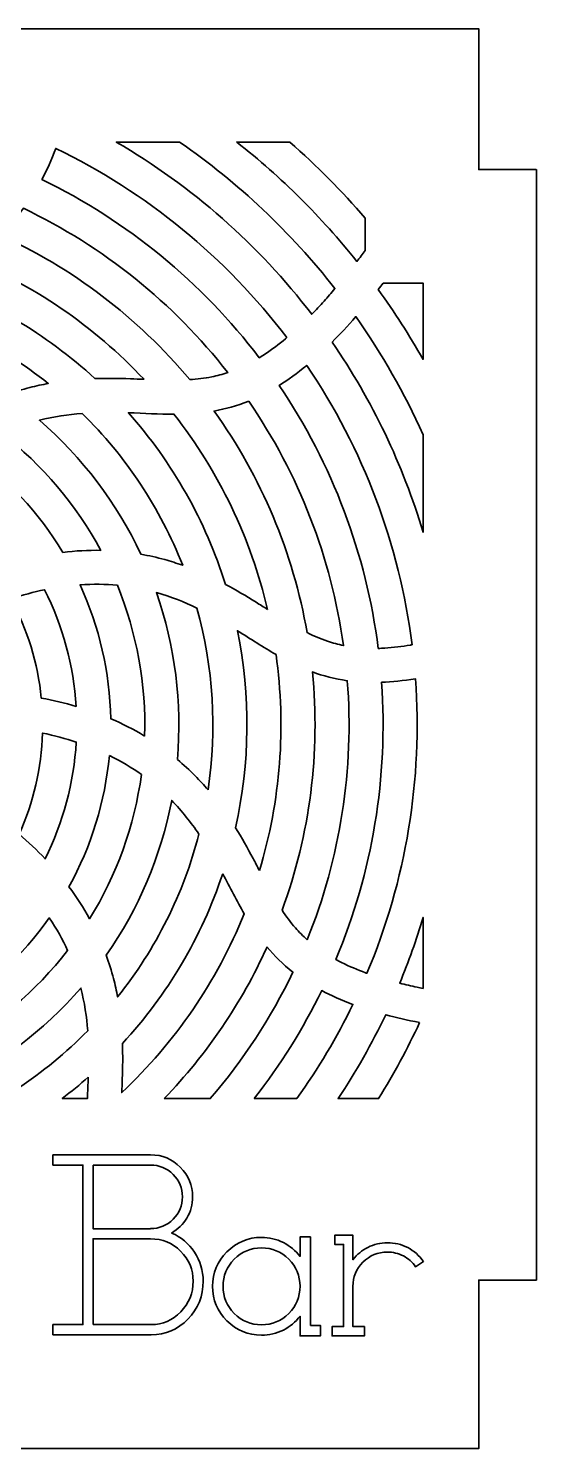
# Model space of a CAD drawing. Header units: inches. Extents: x 91 to 901, y 66 to 702.
# Drawn here: x 773.9 to 900.8, y 328.1 to 683.1 of the extents above; entities that cross this region are included whole.
import ezdxf

# ---------------------------------------------------------------- set-up
doc = ezdxf.new("R2010")
doc.units = ezdxf.units.IN
doc.header["$MEASUREMENT"] = 0
doc.layers.add('Default', color=7, linetype='Continuous')

msp = doc.modelspace()

# ---------------------------------------------------------------- linework, layer by layer
at = {"layer": 'Default', "color": 7, "lineweight": 35, "true_color": 0xffffff}
for points, knots in [([(614.78, 673.52), (614.78, 656.77), (600.34, 643.68), (583.67, 645.31), (575.5, 646.11), (568.08, 650.4), (563.32, 657.1), (560.92, 660.49), (559.41, 664), (558.61, 668.08), (558.26, 669.91), (558.09, 671.74), (558.09, 673.6), (558.09, 675.58), (558.09, 677.56), (558.09, 679.55), (558.09, 680.54), (558.09, 681.53), (558.09, 682.52), (558.09, 682.64), (558.09, 682.76), (558.09, 682.89), (558.09, 682.94), (558.17, 683.05), (558.06, 683.05), (558, 683.05), (557.94, 683.05), (557.87, 683.05), (557.63, 683.05), (557.38, 683.05), (557.13, 683.05), (556.64, 683.05), (556.14, 683.05), (555.65, 683.05), (553.67, 683.05), (551.68, 683.05), (549.7, 683.05), (545.74, 683.05), (541.78, 683.05), (537.82, 683.05), (537.32, 683.05), (536.83, 683.05), (536.33, 683.05), (536.09, 683.05), (535.84, 683.05), (535.59, 683.05), (535.53, 683.05), (535.47, 683.05), (535.4, 683.05), (535.37, 683.05), (535.34, 683.05), (535.31, 683.05), (535.25, 683.05), (535.3, 682.99), (535.3, 682.96), (535.3, 682.84), (535.3, 682.71), (535.3, 682.59), (535.3, 681.6), (535.3, 680.61), (535.3, 679.62), (535.3, 677.64), (535.3, 675.66), (535.3, 673.67), (535.3, 669.71), (535.3, 665.75), (535.3, 661.79), (535.3, 657.83), (535.3, 653.87), (535.3, 649.91), (535.3, 649.41), (535.3, 648.91), (535.3, 648.42), (535.3, 648.3), (535.3, 648.17), (535.3, 648.05), (535.3, 647.99), (535.3, 647.92), (535.3, 647.86), (535.3, 647.77), (535.22, 647.81), (535.17, 647.81), (534.92, 647.81), (534.68, 647.81), (534.43, 647.81), (533.44, 647.81), (532.45, 647.81), (531.46, 647.81), (529.48, 647.81), (527.5, 647.81), (525.51, 647.81), (524.52, 647.81), (523.53, 647.81), (522.54, 647.81), (522.05, 647.81), (521.55, 647.81), (521.06, 647.81), (521, 647.81), (520.93, 647.81), (520.87, 647.81), (520.83, 647.81), (520.85, 647.77), (520.85, 647.74), (520.85, 647.71), (520.85, 647.68), (520.85, 647.65), (520.85, 647.52), (520.85, 647.4), (520.85, 647.28), (520.85, 647.03), (520.85, 646.78), (520.85, 646.53), (520.85, 644.55), (520.85, 642.57), (520.85, 640.59), (520.85, 636.63), (520.85, 632.67), (520.85, 628.71), (520.85, 565.32), (520.85, 501.93), (520.85, 438.55), (520.85, 425.62), (520.85, 412.69), (520.85, 399.76), (520.85, 393.29), (520.85, 386.83), (520.85, 380.36), (520.85, 377.13), (520.85, 373.9), (520.85, 370.67), (520.85, 370.56), (520.85, 370.46), (520.85, 370.36), (520.85, 370.3), (520.84, 370.23), (520.93, 370.23), (521.02, 370.23), (521.11, 370.23), (521.2, 370.23), (521.38, 370.23), (521.56, 370.23), (521.74, 370.23), (522.1, 370.23), (522.46, 370.23), (522.82, 370.23), (523.54, 370.23), (524.26, 370.23), (524.98, 370.23), (527.86, 370.23), (530.74, 370.23), (533.62, 370.23), (533.98, 370.23), (534.34, 370.23), (534.7, 370.23), (534.89, 370.23), (535.07, 370.23), (535.25, 370.23), (535.35, 370.23), (535.3, 370.14), (535.3, 370.07), (535.3, 369.62), (535.3, 369.18), (535.3, 368.73), (535.3, 367.83), (535.3, 366.94), (535.3, 366.04), (535.3, 364.25), (535.3, 362.45), (535.3, 360.66), (535.3, 353.49), (535.3, 346.32), (535.3, 339.15), (535.3, 335.56), (535.3, 331.97), (535.3, 328.39), (535.3, 328.33), (535.3, 328.28), (535.3, 328.22), (535.3, 328.18), (535.23, 328.1), (535.31, 328.1), (535.33, 328.1), (535.34, 328.1), (535.36, 328.1), (535.39, 328.1), (535.43, 328.1), (535.46, 328.1), (535.53, 328.1), (535.59, 328.1), (535.66, 328.1), (535.79, 328.1), (535.93, 328.1), (536.06, 328.1), (536.32, 328.1), (536.59, 328.1), (536.85, 328.1), (541.1, 328.1), (545.35, 328.1), (549.6, 328.1), (566.58, 328.1), (583.57, 328.1), (600.56, 328.1), (663.95, 328.1), (727.33, 328.1), (790.72, 328.1), (806.91, 328.1), (823.11, 328.1), (839.3, 328.1), (847.39, 328.1), (855.49, 328.1), (863.59, 328.1), (867.64, 328.1), (871.68, 328.1), (875.73, 328.1), (877.76, 328.1), (879.78, 328.1), (881.8, 328.1), (882.82, 328.1), (883.83, 328.1), (884.84, 328.1), (885.35, 328.1), (885.85, 328.1), (886.36, 328.1), (886.38, 328.1), (886.38, 328.12), (886.38, 328.13), (886.38, 328.19), (886.38, 328.24), (886.38, 328.29), (886.38, 328.4), (886.38, 328.51), (886.38, 328.61), (886.38, 328.83), (886.38, 329.04), (886.38, 329.25), (886.38, 329.68), (886.38, 330.11), (886.38, 330.54), (886.38, 331.39), (886.38, 332.24), (886.38, 333.1), (886.38, 334.81), (886.38, 336.52), (886.38, 338.23), (886.38, 345.06), (886.38, 351.9), (886.38, 358.73), (886.38, 362.15), (886.38, 365.57), (886.38, 368.99), (886.38, 369.2), (886.38, 369.41), (886.38, 369.63), (886.38, 369.74), (886.38, 369.84), (886.38, 369.95), (886.38, 370), (886.38, 370.06), (886.38, 370.11), (886.38, 370.13), (886.34, 370.23), (886.38, 370.23), (886.4, 370.23), (886.42, 370.23), (886.44, 370.23), (886.49, 370.23), (886.53, 370.23), (886.57, 370.23), (886.66, 370.23), (886.74, 370.23), (886.83, 370.23), (887.52, 370.23), (888.2, 370.23), (888.89, 370.23), (890.26, 370.23), (891.64, 370.23), (893.01, 370.23), (894.38, 370.23), (895.76, 370.23), (897.13, 370.23), (897.82, 370.23), (898.5, 370.23), (899.19, 370.23), (899.53, 370.23), (899.88, 370.23), (900.22, 370.23), (900.39, 370.23), (900.56, 370.23), (900.74, 370.23), (900.79, 370.23), (900.83, 370.24), (900.83, 370.3), (900.83, 370.4), (900.83, 370.5), (900.83, 370.59), (900.83, 370.79), (900.83, 370.98), (900.83, 371.17), (900.83, 383.5), (900.83, 395.82), (900.83, 408.14), (900.83, 471.53), (900.83, 534.92), (900.83, 598.3), (900.83, 614.15), (900.83, 630), (900.83, 645.84), (900.83, 646.34), (900.83, 646.84), (900.83, 647.33), (900.83, 647.45), (900.83, 647.58), (900.83, 647.7), (900.83, 647.76), (900.83, 647.81), (900.76, 647.81), (900.69, 647.81), (900.63, 647.81), (900.57, 647.81), (900.32, 647.81), (900.08, 647.81), (899.83, 647.81), (898.84, 647.81), (897.85, 647.81), (896.86, 647.81), (894.88, 647.81), (892.9, 647.81), (890.91, 647.81), (889.92, 647.81), (888.93, 647.81), (887.94, 647.81), (887.45, 647.81), (886.95, 647.81), (886.46, 647.81), (886.43, 647.81), (886.38, 647.77), (886.38, 647.82), (886.38, 647.85), (886.38, 647.88), (886.38, 647.92), (886.38, 647.98), (886.38, 648.04), (886.38, 648.1), (886.38, 648.23), (886.38, 648.35), (886.38, 648.47), (886.38, 648.72), (886.38, 648.97), (886.38, 649.22), (886.38, 651.2), (886.38, 653.18), (886.38, 655.16), (886.38, 663.08), (886.38, 671), (886.38, 678.93), (886.38, 679.92), (886.38, 680.91), (886.38, 681.9), (886.38, 682.15), (886.38, 682.39), (886.38, 682.64), (886.38, 682.77), (886.38, 682.89), (886.38, 683.01), (886.38, 683.12), (886.28, 683.05), (886.22, 683.05), (886.16, 683.05), (886.1, 683.05), (886.04, 683.05), (885.54, 683.05), (885.05, 683.05), (884.55, 683.05), (882.57, 683.05), (880.59, 683.05), (878.61, 683.05), (874.65, 683.05), (870.69, 683.05), (866.72, 683.05), (858.8, 683.05), (850.88, 683.05), (842.95, 683.05), (827.11, 683.05), (811.26, 683.05), (795.41, 683.05), (763.72, 683.05), (732.03, 683.05), (700.33, 683.05), (684.49, 683.05), (668.64, 683.05), (652.79, 683.05), (644.87, 683.05), (636.95, 683.05), (629.02, 683.05), (625.06, 683.05), (621.1, 683.05), (617.14, 683.05), (616.64, 683.05), (616.15, 683.05), (615.65, 683.05), (615.41, 683.05), (615.16, 683.05), (614.91, 683.05), (614.86, 683.05), (614.78, 683.08), (614.78, 682.99), (614.78, 682.93), (614.78, 682.87), (614.78, 682.8), (614.78, 682.68), (614.78, 682.56), (614.78, 682.43), (614.78, 681.44), (614.78, 680.45), (614.78, 679.46), (614.78, 677.48), (614.78, 675.5), (614.78, 673.52)], [0, 0, 0, 0, 1, 1, 1, 2, 2, 2, 3, 3, 3, 4, 4, 4, 5, 5, 5, 6, 6, 6, 7, 7, 7, 8, 8, 8, 9, 9, 9, 10, 10, 10, 11, 11, 11, 12, 12, 12, 13, 13, 13, 14, 14, 14, 15, 15, 15, 16, 16, 16, 17, 17, 17, 18, 18, 18, 19, 19, 19, 20, 20, 20, 21, 21, 21, 22, 22, 22, 23, 23, 23, 24, 24, 24, 25, 25, 25, 26, 26, 26, 27, 27, 27, 28, 28, 28, 29, 29, 29, 30, 30, 30, 31, 31, 31, 32, 32, 32, 33, 33, 33, 34, 34, 34, 35, 35, 35, 36, 36, 36, 37, 37, 37, 38, 38, 38, 39, 39, 39, 40, 40, 40, 41, 41, 41, 42, 42, 42, 43, 43, 43, 44, 44, 44, 45, 45, 45, 46, 46, 46, 47, 47, 47, 48, 48, 48, 49, 49, 49, 50, 50, 50, 51, 51, 51, 52, 52, 52, 53, 53, 53, 54, 54, 54, 55, 55, 55, 56, 56, 56, 57, 57, 57, 58, 58, 58, 59, 59, 59, 60, 60, 60, 61, 61, 61, 62, 62, 62, 63, 63, 63, 64, 64, 64, 65, 65, 65, 66, 66, 66, 67, 67, 67, 68, 68, 68, 69, 69, 69, 70, 70, 70, 71, 71, 71, 72, 72, 72, 73, 73, 73, 74, 74, 74, 75, 75, 75, 76, 76, 76, 77, 77, 77, 78, 78, 78, 79, 79, 79, 80, 80, 80, 81, 81, 81, 82, 82, 82, 83, 83, 83, 84, 84, 84, 85, 85, 85, 86, 86, 86, 87, 87, 87, 88, 88, 88, 89, 89, 89, 90, 90, 90, 91, 91, 91, 92, 92, 92, 93, 93, 93, 94, 94, 94, 95, 95, 95, 96, 96, 96, 97, 97, 97, 98, 98, 98, 99, 99, 99, 100, 100, 100, 101, 101, 101, 102, 102, 102, 103, 103, 103, 104, 104, 104, 105, 105, 105, 106, 106, 106, 107, 107, 107, 108, 108, 108, 109, 109, 109, 110, 110, 110, 111, 111, 111, 112, 112, 112, 113, 113, 113, 114, 114, 114, 115, 115, 115, 116, 116, 116, 117, 117, 117, 118, 118, 118, 119, 119, 119, 120, 120, 120, 121, 121, 121, 122, 122, 122, 123, 123, 123, 124, 124, 124, 125, 125, 125, 126, 126, 126, 127, 127, 127, 128, 128, 128, 129, 129, 129, 130, 130, 130, 131, 131, 131, 132, 132, 132, 133, 133, 133, 134, 134, 134, 135, 135, 135, 136, 136, 136, 137, 137, 137, 138, 138, 138, 139, 139, 139, 139]), ([(811.67, 654.7), (806.39, 654.7), (801.11, 654.7), (795.84, 654.7), (814.76, 643.66), (831.35, 629.04), (844.68, 611.66), (845.72, 612.73), (846.74, 613.82), (847.74, 614.93), (848.67, 615.96), (849.58, 617.01), (850.47, 618.06), (839.46, 632.16), (826.38, 644.52), (811.67, 654.7)], [0, 0, 0, 0, 1, 1, 1, 2, 2, 2, 3, 3, 3, 4, 4, 4, 5, 5, 5, 5]), ([(839.22, 654.7), (834.8, 654.7), (830.38, 654.7), (825.95, 654.7), (837.16, 645.84), (847.03, 636.02), (855.95, 624.85), (856.65, 625.77), (857.34, 626.69), (858.03, 627.61), (858.03, 630.3), (858.03, 632.98), (858.03, 635.67), (852.18, 642.46), (845.94, 648.77), (839.22, 654.7)], [0, 0, 0, 0, 1, 1, 1, 2, 2, 2, 3, 3, 3, 4, 4, 4, 5, 5, 5, 5]), ([(838.44, 605.81), (823.2, 625.91), (803.42, 642.12), (780.72, 653.13), (779.65, 650.24), (778.5, 647.67), (777.28, 645.35), (798.61, 634.95), (817.21, 619.69), (831.57, 600.8), (832.04, 601.08), (832.49, 601.37), (832.94, 601.67), (834.75, 602.86), (836.47, 604.17), (838.13, 605.55), (838.24, 605.64), (838.34, 605.72), (838.44, 605.81)], [0, 0, 0, 0, 1, 1, 1, 2, 2, 2, 3, 3, 3, 4, 4, 4, 5, 5, 5, 6, 6, 6, 6]), ([(814.2, 595.31), (816.04, 595.43), (817.87, 595.65), (819.68, 596.01), (821.04, 596.29), (822.38, 596.64), (823.7, 597.08), (810.09, 614.53), (792.61, 628.59), (772.64, 638.14), (770.68, 635.63), (768.58, 633.52), (766.38, 631.68), (784.86, 623.31), (801.2, 610.88), (814.2, 595.31)], [0, 0, 0, 0, 1, 1, 1, 2, 2, 2, 3, 3, 3, 4, 4, 4, 5, 5, 5, 5]), ([(802.77, 595.4), (801.63, 595.45), (800.5, 595.49), (799.36, 595.53), (796.42, 595.63), (793.47, 595.66), (790.52, 595.57), (778.3, 606.81), (763.84, 615.35), (748.09, 620.61), (751.52, 622.44), (754.87, 624.12), (758.09, 625.98), (775.02, 619.14), (790.26, 608.71), (802.77, 595.4)], [0, 0, 0, 0, 1, 1, 1, 2, 2, 2, 3, 3, 3, 4, 4, 4, 5, 5, 5, 5]), ([(861.27, 617.85), (861.69, 618.38), (862.11, 618.92), (862.53, 619.46), (865.85, 619.46), (869.17, 619.46), (872.49, 619.46), (872.49, 613.1), (872.49, 606.73), (872.49, 600.37), (869.07, 606.41), (865.34, 612.22), (861.27, 617.85)], [0, 0, 0, 0, 1, 1, 1, 2, 2, 2, 3, 3, 3, 4, 4, 4, 4]), ([(729.74, 607.86), (732.44, 610.49), (735.28, 612.72), (738.15, 614.69), (753, 610.85), (766.88, 603.92), (778.87, 594.35), (777.33, 594.07), (775.8, 593.74), (774.29, 593.35), (772.31, 592.84), (770.36, 592.23), (768.44, 591.53), (756.84, 599.64), (743.65, 605.2), (729.74, 607.86)], [0, 0, 0, 0, 1, 1, 1, 2, 2, 2, 3, 3, 3, 4, 4, 4, 5, 5, 5, 5]), ([(849.75, 604.69), (851.66, 606.6), (853.64, 608.72), (855.67, 611.06), (862.25, 601.71), (867.81, 591.96), (872.49, 581.53), (872.49, 573.41), (872.49, 565.28), (872.49, 557.16), (867.44, 574.09), (859.77, 590.13), (849.75, 604.69)], [0, 0, 0, 0, 1, 1, 1, 2, 2, 2, 3, 3, 3, 4, 4, 4, 4]), ([(869.74, 529.04), (869.61, 529.02), (869.48, 529), (869.34, 528.97), (867.21, 528.61), (865.07, 528.33), (862.91, 528.2), (862.37, 528.17), (861.83, 528.15), (861.29, 528.13), (858.29, 551.68), (849.82, 574.19), (836.54, 593.87), (838.76, 595.26), (841.04, 596.92), (843.41, 598.88), (857.57, 578), (866.59, 554.07), (869.74, 529.04)], [0, 0, 0, 0, 1, 1, 1, 2, 2, 2, 3, 3, 3, 4, 4, 4, 5, 5, 5, 6, 6, 6, 6]), ([(828.92, 589.94), (825.96, 588.75), (823.09, 587.97), (820.27, 587.47), (832.09, 570.99), (840.03, 552.05), (843.5, 532.07), (845.15, 531.26), (846.84, 530.53), (848.59, 529.94), (849.91, 529.5), (851.25, 529.13), (852.61, 528.85), (849.54, 550.77), (841.44, 571.68), (828.92, 589.94)], [0, 0, 0, 0, 1, 1, 1, 2, 2, 2, 3, 3, 3, 4, 4, 4, 5, 5, 5, 5]), ([(787.32, 586.88), (783.85, 586.61), (780.28, 586.09), (776.63, 585.17), (787.34, 575.91), (795.98, 564.5), (801.98, 551.68), (803.99, 551.32), (805.98, 550.87), (807.95, 550.33), (809.46, 549.91), (810.95, 549.43), (812.43, 548.91), (806.82, 563.19), (798.26, 576.13), (787.32, 586.88)], [0, 0, 0, 0, 1, 1, 1, 2, 2, 2, 3, 3, 3, 4, 4, 4, 5, 5, 5, 5]), ([(833.64, 537.87), (832.68, 538.47), (831.72, 539.08), (830.76, 539.68), (828.25, 541.24), (825.72, 542.74), (823.12, 544.13), (818.16, 559.98), (809.91, 574.6), (798.89, 587.03), (802.77, 586.9), (806.52, 586.68), (810.24, 586.69), (821.48, 572.3), (829.46, 555.64), (833.64, 537.87)], [0, 0, 0, 0, 1, 1, 1, 2, 2, 2, 3, 3, 3, 4, 4, 4, 5, 5, 5, 5]), ([(782.49, 552.14), (785.64, 552.52), (788.81, 552.7), (791.98, 552.64), (785.87, 564.01), (777.44, 573.97), (767.24, 581.87), (764.55, 580.64), (761.84, 579.13), (759.12, 577.3), (768.56, 570.62), (776.52, 562.05), (782.49, 552.14)], [0, 0, 0, 0, 1, 1, 1, 2, 2, 2, 3, 3, 3, 4, 4, 4, 4]), ([(802.92, 506.23), (803.32, 519.13), (800.99, 531.96), (796.11, 543.91), (793.17, 544.19), (790.07, 544.24), (786.79, 544.02), (791.63, 533.51), (794.24, 522.11), (794.45, 510.54), (797.37, 509.3), (800.21, 507.86), (802.92, 506.23)], [0, 0, 0, 0, 1, 1, 1, 2, 2, 2, 3, 3, 3, 4, 4, 4, 4]), ([(769.53, 540.54), (772.44, 541.49), (775.25, 542.23), (777.94, 542.79), (782.52, 533.7), (785.19, 523.78), (785.82, 513.63), (782.96, 514.47), (780.05, 515.16), (777.12, 515.71), (776.24, 524.41), (773.66, 532.84), (769.53, 540.54)], [0, 0, 0, 0, 1, 1, 1, 2, 2, 2, 3, 3, 3, 4, 4, 4, 4]), ([(818.76, 492.77), (817.74, 493.96), (816.69, 495.12), (815.59, 496.24), (814.16, 497.69), (812.66, 499.08), (811.1, 500.39), (812.31, 514.5), (810.54, 528.7), (805.89, 542.07), (809.51, 541.05), (812.87, 539.71), (816, 538.21), (820.1, 523.42), (821.04, 507.94), (818.76, 492.77)], [0, 0, 0, 0, 1, 1, 1, 2, 2, 2, 3, 3, 3, 4, 4, 4, 5, 5, 5, 5]), ([(831.61, 472.6), (831.08, 473.61), (830.56, 474.61), (830.02, 475.61), (828.63, 478.21), (827.19, 480.79), (825.63, 483.29), (829.26, 499.49), (829.42, 516.28), (826.1, 532.55), (829.4, 530.5), (832.53, 528.44), (835.75, 526.59), (838.3, 508.5), (836.88, 490.08), (831.61, 472.6)], [0, 0, 0, 0, 1, 1, 1, 2, 2, 2, 3, 3, 3, 4, 4, 4, 5, 5, 5, 5]), ([(843.53, 455.31), (851.84, 475.83), (855.27, 497.99), (853.56, 520.06), (850.4, 520.51), (847.53, 521.26), (844.84, 522.25), (846.83, 502.07), (844.23, 481.7), (837.25, 462.66), (838.27, 461.12), (839.38, 459.65), (840.59, 458.26), (841.51, 457.22), (842.49, 456.23), (843.53, 455.31)], [0, 0, 0, 0, 1, 1, 1, 2, 2, 2, 3, 3, 3, 4, 4, 4, 5, 5, 5, 5]), ([(862.12, 519.65), (864.74, 519.75), (867.55, 520.04), (870.58, 520.56), (872.4, 495.4), (868.25, 470.16), (858.46, 446.91), (858.34, 446.96), (858.21, 447), (858.08, 447.05), (856.06, 447.79), (854.06, 448.63), (852.13, 449.6), (851.64, 449.84), (851.16, 450.09), (850.69, 450.35), (859.87, 472.24), (863.78, 495.97), (862.12, 519.65)], [0, 0, 0, 0, 1, 1, 1, 2, 2, 2, 3, 3, 3, 4, 4, 4, 5, 5, 5, 6, 6, 6, 6]), ([(771.58, 481.68), (773.84, 479.73), (776.02, 477.68), (778.07, 475.52), (782.61, 484.62), (785.25, 494.56), (785.84, 504.71), (783.22, 505.58), (780.42, 506.34), (777.42, 506.98), (777.16, 498.24), (775.17, 489.65), (771.58, 481.68)], [0, 0, 0, 0, 1, 1, 1, 2, 2, 2, 3, 3, 3, 4, 4, 4, 4]), ([(794.11, 501.35), (797.06, 499.91), (799.72, 498.31), (802.13, 496.6), (800.39, 483.81), (795.98, 471.53), (789.19, 460.56), (787.65, 463.33), (785.91, 465.99), (784.01, 468.53), (789.61, 478.66), (793.05, 489.83), (794.11, 501.35)], [0, 0, 0, 0, 1, 1, 1, 2, 2, 2, 3, 3, 3, 4, 4, 4, 4]), ([(816.5, 481.72), (814.54, 484.58), (812.3, 487.42), (809.68, 490.12), (807.02, 476.21), (801.46, 463.03), (793.35, 451.42), (794.05, 449.5), (794.65, 447.55), (795.16, 445.58), (795.56, 444.06), (795.89, 442.53), (796.17, 440.99), (805.74, 452.99), (812.67, 466.86), (816.5, 481.72)], [0, 0, 0, 0, 1, 1, 1, 2, 2, 2, 3, 3, 3, 4, 4, 4, 5, 5, 5, 5]), ([(822.42, 471.77), (824.25, 468.35), (825.94, 465), (827.8, 461.78), (820.96, 444.85), (810.53, 429.6), (797.22, 417.1), (797.27, 418.23), (797.31, 419.36), (797.35, 420.5), (797.45, 423.45), (797.48, 426.4), (797.38, 429.34), (808.63, 441.56), (817.17, 456.02), (822.42, 471.77)], [0, 0, 0, 0, 1, 1, 1, 2, 2, 2, 3, 3, 3, 4, 4, 4, 5, 5, 5, 5]), ([(754.46, 427.88), (754.52, 431.05), (754.34, 434.22), (753.96, 437.37), (763.87, 443.34), (772.44, 451.3), (779.12, 460.75), (780.95, 458.02), (782.46, 455.31), (783.68, 452.62), (775.78, 442.42), (765.83, 433.99), (754.46, 427.88)], [0, 0, 0, 0, 1, 1, 1, 2, 2, 2, 3, 3, 3, 4, 4, 4, 4]), ([(872.49, 443.12), (872.49, 449.04), (872.49, 454.96), (872.49, 460.88), (870.82, 455.29), (868.88, 449.82), (866.64, 444.43), (868.09, 444.07), (869.55, 443.73), (871.01, 443.42), (871.5, 443.32), (871.99, 443.22), (872.49, 443.12)], [0, 0, 0, 0, 1, 1, 1, 2, 2, 2, 3, 3, 3, 4, 4, 4, 4]), ([(807.82, 415.61), (811.65, 415.61), (815.48, 415.61), (819.31, 415.61), (827.67, 425.31), (834.43, 435.67), (839.96, 447.22), (837.45, 449.19), (835.34, 451.28), (833.5, 453.48), (827.16, 439.48), (818.47, 426.68), (807.82, 415.61)], [0, 0, 0, 0, 1, 1, 1, 2, 2, 2, 3, 3, 3, 4, 4, 4, 4]), ([(753.5, 417.88), (766.32, 423.88), (777.73, 432.52), (786.99, 443.23), (787.91, 439.58), (788.43, 436.01), (788.7, 432.54), (777.94, 421.6), (765.01, 413.04), (750.72, 407.44), (751.25, 408.91), (751.72, 410.41), (752.14, 411.91), (752.69, 413.88), (753.14, 415.87), (753.5, 417.88)], [0, 0, 0, 0, 1, 1, 1, 2, 2, 2, 3, 3, 3, 4, 4, 4, 5, 5, 5, 5]), ([(830.31, 415.61), (833.85, 415.61), (837.4, 415.61), (840.94, 415.61), (846.3, 423.08), (850.94, 430.87), (854.95, 439.14), (852.06, 440.21), (849.49, 441.36), (847.17, 442.59), (842.47, 432.95), (836.91, 424.06), (830.31, 415.61)], [0, 0, 0, 0, 1, 1, 1, 2, 2, 2, 3, 3, 3, 4, 4, 4, 4]), ([(871.62, 434.61), (868.58, 435.21), (865.76, 435.86), (863.14, 436.56), (859.68, 429.27), (855.74, 422.33), (851.27, 415.61), (854.64, 415.61), (858.01, 415.61), (861.38, 415.61), (865.19, 421.75), (868.59, 428.06), (871.62, 434.61)], [0, 0, 0, 0, 1, 1, 1, 2, 2, 2, 3, 3, 3, 4, 4, 4, 4]), ([(788.85, 420.97), (786.74, 419.1), (784.58, 417.32), (782.35, 415.61), (784.45, 415.61), (786.54, 415.61), (788.64, 415.61), (788.71, 417.38), (788.79, 419.16), (788.85, 420.97)], [0, 0, 0, 0, 1, 1, 1, 2, 2, 2, 3, 3, 3, 3])]:
    msp.add_open_spline(points, degree=3, knots=knots, dxfattribs=at)
at = {"layer": 'Default', "color": 1, "lineweight": 35, "true_color": 0xff0000}
for points, knots in [([(809.65, 381.99), (811.25, 382.91), (812.52, 384.16), (813.47, 385.74), (814.43, 387.37), (814.92, 389.14), (814.92, 391.03), (814.92, 393.91), (813.89, 396.38), (811.83, 398.43), (809.79, 400.49), (807.32, 401.52), (804.43, 401.52), (796.29, 401.52), (788.15, 401.52), (780.01, 401.52), (780.01, 400.67), (780.01, 399.82), (780.01, 398.97), (782.51, 398.97), (785.01, 398.97), (787.51, 398.97), (787.51, 385.67), (787.51, 372.38), (787.51, 359.09), (785.01, 359.09), (782.51, 359.09), (780.01, 359.09), (780.01, 358.24), (780.01, 357.39), (780.01, 356.54), (788.19, 356.54), (796.37, 356.54), (804.55, 356.54), (808.14, 356.54), (811.21, 357.85), (813.75, 360.47), (816.29, 363.1), (817.56, 366.26), (817.56, 369.95), (817.56, 372.6), (816.82, 375.03), (815.35, 377.23), (813.91, 379.37), (812.01, 380.96), (809.65, 381.99)], [0, 0, 0, 0, 1, 1, 1, 2, 2, 2, 3, 3, 3, 4, 4, 4, 5, 5, 5, 6, 6, 6, 7, 7, 7, 8, 8, 8, 9, 9, 9, 10, 10, 10, 11, 11, 11, 12, 12, 12, 13, 13, 13, 14, 14, 14, 15, 15, 15, 15]), ([(790.06, 398.97), (794.85, 398.97), (799.64, 398.97), (804.43, 398.97), (806.61, 398.97), (808.48, 398.19), (810.03, 396.64), (811.59, 395.08), (812.36, 393.21), (812.36, 391.03), (812.36, 388.85), (811.59, 386.98), (810.03, 385.42), (808.48, 383.87), (806.61, 383.09), (804.43, 383.09), (804.43, 383.08), (804.43, 383.07), (804.43, 383.06), (799.64, 383.06), (794.85, 383.06), (790.06, 383.06), (790.06, 388.36), (790.06, 393.67), (790.06, 398.97)], [0, 0, 0, 0, 1, 1, 1, 2, 2, 2, 3, 3, 3, 4, 4, 4, 5, 5, 5, 6, 6, 6, 7, 7, 7, 8, 8, 8, 8]), ([(790.06, 359.09), (790.06, 366.24), (790.06, 373.39), (790.06, 380.54), (794.85, 380.54), (799.64, 380.54), (804.43, 380.54), (807.34, 380.54), (809.84, 379.51), (811.92, 377.45), (814, 375.37), (815.04, 372.87), (815.04, 369.95), (815.04, 366.95), (814.01, 364.39), (811.95, 362.27), (809.92, 360.15), (807.45, 359.09), (804.55, 359.09), (799.72, 359.09), (794.89, 359.09), (790.06, 359.09)], [0, 0, 0, 0, 1, 1, 1, 2, 2, 2, 3, 3, 3, 4, 4, 4, 5, 5, 5, 6, 6, 6, 7, 7, 7, 7]), ([(844.35, 358.9), (844.35, 366.27), (844.35, 373.64), (844.35, 381.01), (843.48, 381.01), (842.61, 381.01), (841.74, 381.01), (841.74, 379.38), (841.74, 377.76), (841.74, 376.13), (840.58, 377.6), (839.19, 378.75), (837.58, 379.6), (835.86, 380.46), (834.04, 380.89), (832.13, 380.89), (828.77, 380.89), (825.89, 379.69), (823.5, 377.3), (821.1, 374.9), (819.91, 372.02), (819.91, 368.66), (819.91, 365.28), (821.1, 362.41), (823.5, 360.03), (825.89, 357.64), (828.77, 356.44), (832.13, 356.44), (834.04, 356.44), (835.86, 356.87), (837.58, 357.73), (839.19, 358.57), (840.58, 359.73), (841.74, 361.2), (841.74, 359.56), (841.74, 357.92), (841.74, 356.28), (843.44, 356.28), (845.14, 356.28), (846.84, 356.28), (846.84, 357.15), (846.84, 358.03), (846.84, 358.9), (846.01, 358.9), (845.18, 358.9), (844.35, 358.9)], [0, 0, 0, 0, 1, 1, 1, 2, 2, 2, 3, 3, 3, 4, 4, 4, 5, 5, 5, 6, 6, 6, 7, 7, 7, 8, 8, 8, 9, 9, 9, 10, 10, 10, 11, 11, 11, 12, 12, 12, 13, 13, 13, 14, 14, 14, 15, 15, 15, 15]), ([(863.55, 379.56), (861.85, 379.56), (860.23, 379.17), (858.7, 378.4), (857.23, 377.66), (855.98, 376.63), (854.95, 375.31), (854.95, 377.36), (854.95, 379.4), (854.95, 381.45), (854.57, 381.45), (854.19, 381.45), (853.81, 381.45), (852.68, 381.45), (851.54, 381.45), (850.41, 381.45), (850.41, 380.67), (850.41, 379.9), (850.41, 379.12), (851.15, 379.12), (851.88, 379.12), (852.62, 379.12), (852.62, 372.28), (852.62, 365.45), (852.62, 358.61), (851.66, 358.61), (850.71, 358.61), (849.75, 358.61), (849.75, 357.84), (849.75, 357.06), (849.75, 356.28), (852.45, 356.28), (855.15, 356.28), (857.84, 356.28), (857.84, 357.06), (857.84, 357.84), (857.84, 358.61), (856.88, 358.61), (855.91, 358.61), (854.95, 358.61), (854.95, 361.95), (854.95, 365.29), (854.95, 368.63), (854.95, 371), (855.79, 373.03), (857.47, 374.71), (859.17, 376.39), (861.2, 377.23), (863.55, 377.23), (864.98, 377.23), (866.31, 376.91), (867.55, 376.26), (868.81, 375.61), (869.84, 374.69), (870.63, 373.51), (871.27, 373.97), (871.91, 374.42), (872.55, 374.87), (871.53, 376.34), (870.23, 377.49), (868.65, 378.33), (867.05, 379.15), (865.35, 379.56), (863.55, 379.56)], [0, 0, 0, 0, 1, 1, 1, 2, 2, 2, 3, 3, 3, 4, 4, 4, 5, 5, 5, 6, 6, 6, 7, 7, 7, 8, 8, 8, 9, 9, 9, 10, 10, 10, 11, 11, 11, 12, 12, 12, 13, 13, 13, 14, 14, 14, 15, 15, 15, 16, 16, 16, 17, 17, 17, 18, 18, 18, 19, 19, 19, 20, 20, 20, 21, 21, 21, 21]), ([(832.13, 359.06), (829.48, 359.06), (827.21, 359.99), (825.32, 361.86), (823.46, 363.75), (822.52, 366.02), (822.52, 368.66), (822.52, 371.31), (823.46, 373.57), (825.32, 375.44), (827.21, 377.33), (829.48, 378.27), (832.13, 378.27), (834.77, 378.27), (837.04, 377.33), (838.93, 375.44), (840.8, 373.57), (841.74, 371.31), (841.74, 368.66), (841.74, 366.02), (840.8, 363.75), (838.93, 361.86), (837.04, 359.99), (834.77, 359.06), (832.13, 359.06)], [0, 0, 0, 0, 1, 1, 1, 2, 2, 2, 3, 3, 3, 4, 4, 4, 5, 5, 5, 6, 6, 6, 7, 7, 7, 8, 8, 8, 8])]:
    msp.add_open_spline(points, degree=3, knots=knots, dxfattribs=at)

doc.saveas('drawing.dxf')
